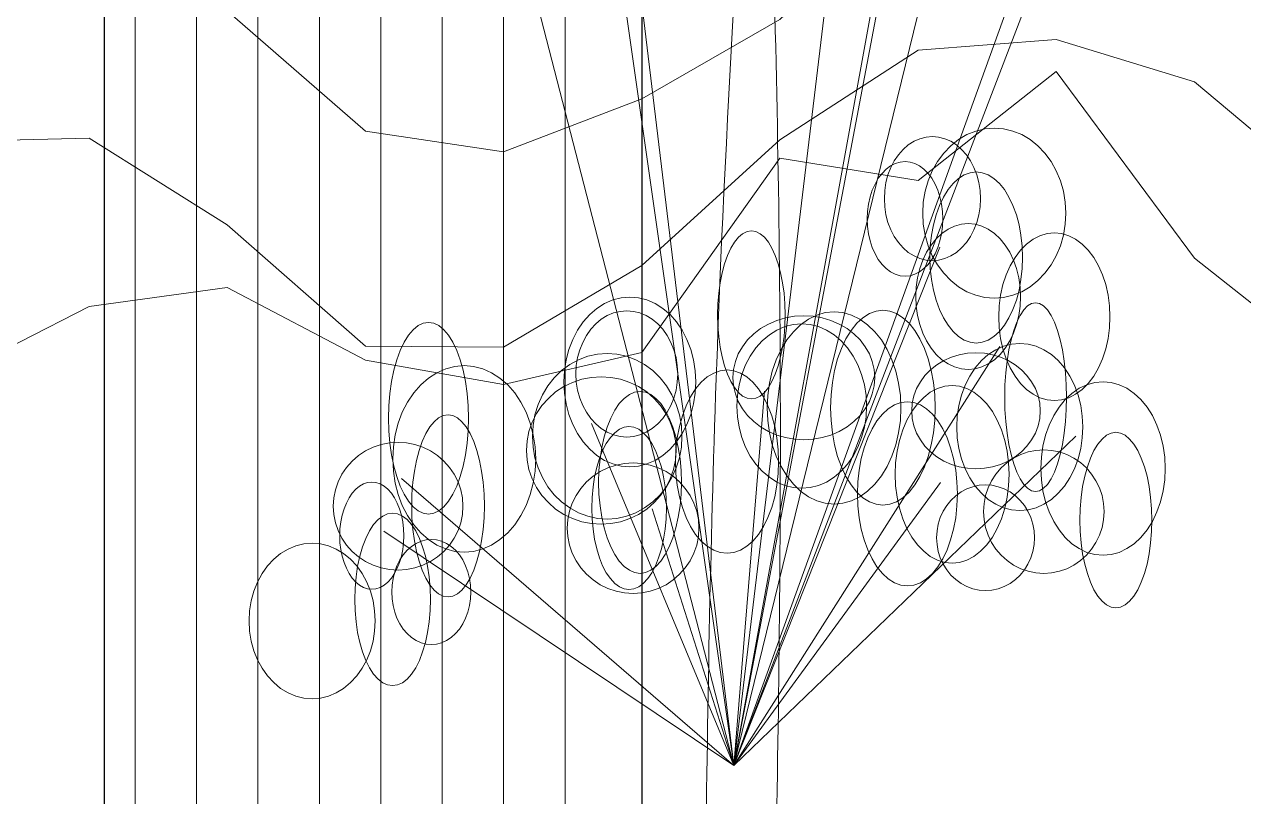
# Model space of a CAD drawing. Header units: millimetres. Extents: x -1800 to 33200, y -8500 to 38400.
# Drawn here: x 19527 to 21241, y 31557 to 32642 of the extents above; entities that cross this region are included whole.
import ezdxf

# ---------------------------------------------------------------- set-up
doc = ezdxf.new("R2010")
doc.units = ezdxf.units.MM
for name, color, linetype, lineweight in [('E-HATCH', 8, 'Continuous', 9), ('E-LANDSCAPE', 8, 'Continuous', 9), ('E-PLANT', 3, 'Continuous', 13), ('E-WALL', 7, 'Continuous', 25)]:
    doc.layers.add(name, color=color, linetype=linetype, lineweight=lineweight)

msp = doc.modelspace()

# ---------------------------------------------------------------- linework, layer by layer
at = {"layer": 'E-HATCH'}
for p, q in [((19682.6, 35341.1), (19682.6, 30670.2)), ((19768.9, 35341.1), (19768.9, 30670.2)), ((19855.2, 35341.1), (19855.2, 30670.2)), ((19941.6, 35341.1), (19941.6, 30670.2)), ((20027.9, 35341.1), (20027.9, 30670.2)), ((20114.2, 35341.1), (20114.2, 30670.2)), ((20200.5, 35341.1), (20200.5, 30670.2)), ((20286.9, 35341.1), (20286.9, 30670.2))]:
    msp.add_line(p, q, dxfattribs=at)
at = {"layer": 'E-LANDSCAPE'}
for points in [[(19423.6, 32737.4), (19617.8, 32673.6), (19812.1, 32661.1), (20006.3, 32492.1), (20200.5, 32462.8), (20394.8, 32537.5), (20589, 32648.8), (20783.2, 32831.1), (20977.5, 33024), (21171.7, 32765.7), (21366, 32533.5), (21560.2, 32474.9), (21754.4, 32360.9), (21948.7, 32522.7), (22142.9, 32463.2), (22337.1, 32441.1), (22531.4, 32505.7), (22725.6, 32139.3), (22919.8, 32153.7), (23114.1, 32097.6)], [(19423.6, 32477.6), (19617.8, 32482.4), (19812.1, 32360.3), (20006.3, 32189.8), (20200.5, 32188.4), (20394.8, 32303.4), (20589, 32479.9), (20783.2, 32606), (20977.5, 32621), (21171.7, 32561.5), (21366, 32398.7), (21560.2, 32239.1), (21754.4, 32209.3), (21948.7, 32100.6), (22142.9, 32366.8), (22337.1, 32223), (22531.4, 32086.4), (22725.6, 31959.8), (22919.8, 31892.3), (23114.1, 31752.3)], [(19423.6, 32146.2), (19617.8, 32245.9), (19812.1, 32272.3), (20006.3, 32170.4), (20200.5, 32136.2), (20394.8, 32181), (20589, 32454.1), (20783.2, 32422.7), (20977.5, 32576), (21171.7, 32313.5), (21366, 32160.3), (21560.2, 31982.4), (21754.4, 31860), (21948.7, 32027.9), (22142.9, 32102.4), (22337.1, 32209.3), (22531.4, 32021.8), (22725.6, 31786.5), (22919.8, 31631), (23114.1, 31748)]]:
    msp.add_lwpolyline(points, dxfattribs=at)
at = {"layer": 'E-PLANT'}
for q in [(20233.2, 33635.8), (20892.7, 33623), (20292.3, 33522.5), (20037.8, 33485.3), (20987.2, 33489), (20874, 33444.6), (20742.3, 33414), (21089.4, 33071.8), (21044.2, 33040.1), (20813.9, 32329.1), (20898.3, 32189.4), (20567.2, 32126.7), (20323.9, 32081.5), (21005.2, 32063.6), (20057.2, 32003.8), (20814.7, 31998.2), (20409.6, 31961.2), (20032.3, 31929.9)]:
    msp.add_line((20524.3, 31600.9), q, dxfattribs=at)
for points in [[(20870.9, 32397.2), (20870.3, 32385.8), (20868.6, 32374.7), (20865.7, 32363.9), (20861.8, 32353.6), (20856.9, 32344.2), (20851.1, 32335.6), (20844.4, 32328.1), (20837.1, 32321.7), (20829.2, 32316.7), (20820.8, 32313), (20812.1, 32310.8), (20803.3, 32310.1), (20794.5, 32310.8), (20785.8, 32313), (20777.5, 32316.7), (20769.5, 32321.7), (20762.2, 32328.1), (20755.5, 32335.6), (20749.7, 32344.2), (20744.8, 32353.6), (20740.9, 32363.9), (20738.1, 32374.7), (20736.3, 32385.8), (20735.8, 32397.2), (20736.3, 32408.6), (20738.1, 32419.8), (20740.9, 32430.6), (20744.8, 32440.8), (20749.7, 32450.3), (20755.5, 32458.9), (20762.2, 32466.4), (20769.5, 32472.7), (20777.5, 32477.8), (20785.8, 32481.4), (20794.5, 32483.7), (20803.3, 32484.4), (20812.1, 32483.7), (20820.8, 32481.4), (20829.2, 32477.8), (20837.1, 32472.7), (20844.4, 32466.4), (20851.1, 32458.9), (20856.9, 32450.3), (20861.8, 32440.8), (20865.7, 32430.6), (20868.6, 32419.8), (20870.3, 32408.6), (20870.9, 32397.2)], [(20991, 32376.8), (20990.1, 32361.3), (20987.6, 32345.9), (20983.3, 32331.1), (20977.5, 32317.1), (20970.2, 32304.1), (20961.5, 32292.4), (20951.6, 32282.1), (20940.7, 32273.4), (20928.9, 32266.5), (20916.4, 32261.5), (20903.5, 32258.4), (20890.4, 32257.4), (20877.2, 32258.4), (20864.3, 32261.5), (20851.9, 32266.5), (20840.1, 32273.4), (20829.1, 32282.1), (20819.2, 32292.4), (20810.6, 32304.1), (20803.2, 32317.1), (20797.4, 32331.1), (20793.2, 32345.9), (20790.6, 32361.3), (20789.8, 32376.8), (20790.6, 32392.4), (20793.2, 32407.7), (20797.4, 32422.5), (20803.2, 32436.5), (20810.6, 32449.5), (20819.2, 32461.3), (20829.1, 32471.6), (20840.1, 32480.3), (20851.9, 32487.2), (20864.3, 32492.2), (20877.2, 32495.2), (20890.4, 32496.3), (20903.5, 32495.2), (20916.4, 32492.2), (20928.9, 32487.2), (20940.7, 32480.3), (20951.6, 32471.6), (20961.5, 32461.3), (20970.2, 32449.5), (20977.5, 32436.5), (20983.3, 32422.5), (20987.6, 32407.7), (20990.1, 32392.4), (20991, 32376.8)], [(20818.1, 32368.8), (20817.6, 32358.2), (20816.3, 32347.9), (20814, 32337.9), (20811, 32328.5), (20807.1, 32319.7), (20802.5, 32311.8), (20797.3, 32304.8), (20791.5, 32299), (20785.3, 32294.3), (20778.7, 32290.9), (20771.9, 32288.9), (20764.9, 32288.2), (20758, 32288.9), (20751.2, 32290.9), (20744.6, 32294.3), (20738.3, 32299), (20732.6, 32304.8), (20727.3, 32311.8), (20722.7, 32319.7), (20718.9, 32328.5), (20715.8, 32337.9), (20713.6, 32347.9), (20712.2, 32358.2), (20711.8, 32368.8), (20712.2, 32379.3), (20713.6, 32389.6), (20715.8, 32399.6), (20718.9, 32409.1), (20722.7, 32417.8), (20727.3, 32425.8), (20732.6, 32432.7), (20738.3, 32438.6), (20744.6, 32443.2), (20751.2, 32446.6), (20758, 32448.7), (20764.9, 32449.4), (20771.9, 32448.7), (20778.7, 32446.6), (20785.3, 32443.2), (20791.5, 32438.6), (20797.3, 32432.7), (20802.5, 32425.8), (20807.1, 32417.8), (20811, 32409.1), (20814, 32399.6), (20816.3, 32389.6), (20817.6, 32379.3), (20818.1, 32368.8)], [(20930.1, 32314.6), (20929.5, 32298.9), (20927.9, 32283.5), (20925.1, 32268.6), (20921.4, 32254.5), (20916.6, 32241.4), (20911, 32229.6), (20904.6, 32219.3), (20897.5, 32210.5), (20889.9, 32203.6), (20881.8, 32198.5), (20873.5, 32195.5), (20865, 32194.4), (20856.5, 32195.5), (20848.1, 32198.5), (20840.1, 32203.6), (20832.4, 32210.5), (20825.3, 32219.3), (20818.9, 32229.6), (20813.3, 32241.4), (20808.6, 32254.5), (20804.8, 32268.6), (20802.1, 32283.5), (20800.4, 32298.9), (20799.9, 32314.6), (20800.4, 32330.3), (20802.1, 32345.7), (20804.8, 32360.5), (20808.6, 32374.6), (20813.3, 32387.7), (20818.9, 32399.5), (20825.3, 32409.9), (20832.4, 32418.6), (20840.1, 32425.6), (20848.1, 32430.6), (20856.5, 32433.7), (20865, 32434.7), (20873.5, 32433.7), (20881.8, 32430.6), (20889.9, 32425.6), (20897.5, 32418.6), (20904.6, 32409.9), (20911, 32399.5), (20916.6, 32387.7), (20921.4, 32374.6), (20925.1, 32360.5), (20927.9, 32345.7), (20929.5, 32330.3), (20930.1, 32314.6)], [(20927.4, 32259.7), (20926.8, 32246.3), (20924.9, 32233.1), (20921.8, 32220.5), (20917.6, 32208.4), (20912.2, 32197.3), (20905.8, 32187.2), (20898.6, 32178.4), (20890.6, 32170.9), (20881.9, 32165), (20872.8, 32160.7), (20863.3, 32158.1), (20853.7, 32157.2), (20844.1, 32158.1), (20834.6, 32160.7), (20825.5, 32165), (20816.8, 32170.9), (20808.8, 32178.4), (20801.6, 32187.2), (20795.2, 32197.3), (20789.9, 32208.4), (20785.6, 32220.5), (20782.5, 32233.1), (20780.6, 32246.3), (20780, 32259.7), (20780.6, 32273), (20782.5, 32286.2), (20785.6, 32298.9), (20789.9, 32310.9), (20795.2, 32322), (20801.6, 32332.1), (20808.8, 32340.9), (20816.8, 32348.4), (20825.5, 32354.3), (20834.6, 32358.6), (20844.1, 32361.2), (20853.7, 32362.1), (20863.3, 32361.2), (20872.8, 32358.6), (20881.9, 32354.3), (20890.6, 32348.4), (20898.6, 32340.9), (20905.8, 32332.1), (20912.2, 32322), (20917.6, 32310.9), (20921.8, 32298.9), (20924.9, 32286.2), (20926.8, 32273), (20927.4, 32259.7)], [(20596.4, 32233.9), (20596, 32218.5), (20594.8, 32203.4), (20592.8, 32188.7), (20590, 32174.9), (20586.6, 32162.1), (20582.5, 32150.5), (20577.8, 32140.3), (20572.7, 32131.7), (20567.1, 32124.9), (20561.2, 32119.9), (20555.1, 32116.9), (20548.9, 32115.9), (20542.7, 32116.9), (20536.6, 32119.9), (20530.7, 32124.9), (20525.2, 32131.7), (20520, 32140.3), (20515.3, 32150.5), (20511.2, 32162.1), (20507.8, 32174.9), (20505.1, 32188.7), (20503.1, 32203.4), (20501.8, 32218.5), (20501.4, 32233.9), (20501.8, 32249.3), (20503.1, 32264.4), (20505.1, 32279), (20507.8, 32292.9), (20511.2, 32305.7), (20515.3, 32317.3), (20520, 32327.5), (20525.2, 32336.1), (20530.7, 32342.9), (20536.6, 32347.8), (20542.7, 32350.9), (20548.9, 32351.9), (20555.1, 32350.9), (20561.2, 32347.8), (20567.1, 32342.9), (20572.7, 32336.1), (20577.8, 32327.5), (20582.5, 32317.3), (20586.6, 32305.7), (20590, 32292.9), (20592.8, 32279), (20594.8, 32264.4), (20596, 32249.3), (20596.4, 32233.9)], [(21053, 32231.2), (21052.3, 32215.9), (21050.3, 32200.7), (21047, 32186.1), (21042.5, 32172.3), (21036.8, 32159.5), (21030.1, 32147.9), (21022.4, 32137.7), (21013.9, 32129.2), (21004.7, 32122.3), (20995, 32117.4), (20985, 32114.4), (20974.8, 32113.4), (20964.6, 32114.4), (20954.5, 32117.4), (20944.9, 32122.3), (20935.7, 32129.2), (20927.2, 32137.7), (20919.5, 32147.9), (20912.7, 32159.5), (20907.1, 32172.3), (20902.5, 32186.1), (20899.3, 32200.7), (20897.3, 32215.9), (20896.6, 32231.2), (20897.3, 32246.6), (20899.3, 32261.8), (20902.5, 32276.4), (20907.1, 32290.2), (20912.7, 32303), (20919.5, 32314.6), (20927.2, 32324.8), (20935.7, 32333.3), (20944.9, 32340.1), (20954.5, 32345.1), (20964.6, 32348.1), (20974.8, 32349.1), (20985, 32348.1), (20995, 32345.1), (21004.7, 32340.1), (21013.9, 32333.3), (21022.4, 32324.8), (21030.1, 32314.6), (21036.8, 32303), (21042.5, 32290.2), (21047, 32276.4), (21050.3, 32261.8), (21052.3, 32246.6), (21053, 32231.2)], [(20470.7, 32139.7), (20469.9, 32124.1), (20467.6, 32108.8), (20463.7, 32094), (20458.3, 32080), (20451.6, 32067), (20443.6, 32055.3), (20434.5, 32045), (20424.4, 32036.3), (20413.5, 32029.4), (20402, 32024.4), (20390.1, 32021.4), (20378, 32020.3), (20365.9, 32021.4), (20354, 32024.4), (20342.5, 32029.4), (20331.7, 32036.3), (20321.6, 32045), (20312.5, 32055.3), (20304.5, 32067), (20297.7, 32080), (20292.4, 32094), (20288.5, 32108.8), (20286.1, 32124.1), (20285.3, 32139.7), (20286.1, 32155.2), (20288.5, 32170.6), (20292.4, 32185.3), (20297.7, 32199.3), (20304.5, 32212.3), (20312.5, 32224), (20321.6, 32234.3), (20331.7, 32243), (20342.5, 32249.9), (20354, 32254.9), (20365.9, 32258), (20378, 32259), (20390.1, 32258), (20402, 32254.9), (20413.5, 32249.9), (20424.4, 32243), (20434.5, 32234.3), (20443.6, 32224), (20451.6, 32212.3), (20458.3, 32199.3), (20463.7, 32185.3), (20467.6, 32170.6), (20469.9, 32155.2), (20470.7, 32139.7)], [(20991.9, 32118.3), (20991.5, 32101), (20990.4, 32084), (20988.6, 32067.5), (20986.1, 32052), (20982.9, 32037.5), (20979.2, 32024.5), (20974.9, 32013.1), (20970.2, 32003.4), (20965.1, 31995.7), (20959.7, 31990.2), (20954.1, 31986.8), (20948.5, 31985.6), (20942.8, 31986.8), (20937.2, 31990.2), (20931.9, 31995.7), (20926.8, 32003.4), (20922.1, 32013.1), (20917.8, 32024.5), (20914, 32037.5), (20910.9, 32052), (20908.4, 32067.5), (20906.5, 32084), (20905.4, 32101), (20905.1, 32118.3), (20905.4, 32135.6), (20906.5, 32152.6), (20908.4, 32169), (20910.9, 32184.6), (20914, 32199), (20917.8, 32212.1), (20922.1, 32223.5), (20926.8, 32233.2), (20931.9, 32240.8), (20937.2, 32246.4), (20942.8, 32249.8), (20948.5, 32250.9), (20954.1, 32249.8), (20959.7, 32246.4), (20965.1, 32240.8), (20970.2, 32233.2), (20974.9, 32223.5), (20979.2, 32212.1), (20982.9, 32199), (20986.1, 32184.6), (20988.6, 32169), (20990.4, 32152.6), (20991.5, 32135.6), (20991.9, 32118.3)], [(20445.3, 32151), (20444.7, 32139.4), (20442.9, 32128), (20439.8, 32117), (20435.7, 32106.6), (20430.5, 32097), (20424.3, 32088.2), (20417.3, 32080.6), (20409.5, 32074.1), (20401.1, 32069), (20392.2, 32065.3), (20383, 32063), (20373.7, 32062.3), (20364.3, 32063), (20355.2, 32065.3), (20346.3, 32069), (20337.9, 32074.1), (20330.1, 32080.6), (20323, 32088.2), (20316.9, 32097), (20311.7, 32106.6), (20307.5, 32117), (20304.5, 32128), (20302.7, 32139.4), (20302.1, 32151), (20302.7, 32162.6), (20304.5, 32173.9), (20307.5, 32184.9), (20311.7, 32195.3), (20316.9, 32205), (20323, 32213.7), (20330.1, 32221.4), (20337.9, 32227.8), (20346.3, 32233), (20355.2, 32236.7), (20364.3, 32238.9), (20373.7, 32239.7), (20383, 32238.9), (20392.2, 32236.7), (20401.1, 32233), (20409.5, 32227.8), (20417.3, 32221.4), (20424.3, 32213.7), (20430.5, 32205), (20435.7, 32195.3), (20439.8, 32184.9), (20442.9, 32173.9), (20444.7, 32162.6), (20445.3, 32151)], [(20722.3, 32145.7), (20721.4, 32134.3), (20718.9, 32123.1), (20714.7, 32112.3), (20708.9, 32102.1), (20701.7, 32092.6), (20693.1, 32084), (20683.3, 32076.5), (20672.4, 32070.2), (20660.7, 32065.1), (20648.4, 32061.5), (20635.6, 32059.2), (20622.6, 32058.5), (20609.6, 32059.2), (20596.8, 32061.5), (20584.5, 32065.1), (20572.8, 32070.2), (20561.9, 32076.5), (20552.1, 32084), (20543.5, 32092.6), (20536.3, 32102.1), (20530.5, 32112.3), (20526.3, 32123.1), (20523.8, 32134.3), (20522.9, 32145.7), (20523.8, 32157), (20526.3, 32168.2), (20530.5, 32179), (20536.3, 32189.2), (20543.5, 32198.7), (20552.1, 32207.3), (20561.9, 32214.8), (20572.8, 32221.1), (20584.5, 32226.2), (20596.8, 32229.8), (20609.6, 32232.1), (20622.6, 32232.8), (20635.6, 32232.1), (20648.4, 32229.8), (20660.7, 32226.2), (20672.4, 32221.1), (20683.3, 32214.8), (20693.1, 32207.3), (20701.7, 32198.7), (20708.9, 32189.2), (20714.7, 32179), (20718.9, 32168.2), (20721.4, 32157), (20722.3, 32145.7)], [(20759.1, 32103.2), (20758.3, 32085.5), (20755.9, 32068.2), (20752, 32051.5), (20746.5, 32035.6), (20739.7, 32020.9), (20731.6, 32007.7), (20722.3, 31996), (20712.1, 31986.2), (20701.1, 31978.4), (20689.4, 31972.7), (20677.4, 31969.3), (20665.1, 31968.1), (20652.8, 31969.3), (20640.8, 31972.7), (20629.1, 31978.4), (20618.1, 31986.2), (20607.9, 31996), (20598.6, 32007.7), (20590.5, 32020.9), (20583.7, 32035.6), (20578.3, 32051.5), (20574.3, 32068.2), (20571.9, 32085.5), (20571.1, 32103.2), (20571.9, 32120.8), (20574.3, 32138.1), (20578.3, 32154.9), (20583.7, 32170.7), (20590.5, 32185.4), (20598.6, 32198.7), (20607.9, 32210.3), (20618.1, 32220.1), (20629.1, 32227.9), (20640.8, 32233.6), (20652.8, 32237.1), (20665.1, 32238.2), (20677.4, 32237.1), (20689.4, 32233.6), (20701.1, 32227.9), (20712.1, 32220.1), (20722.3, 32210.3), (20731.6, 32198.7), (20739.7, 32185.4), (20746.5, 32170.7), (20752, 32154.9), (20755.9, 32138.1), (20758.3, 32120.8), (20759.1, 32103.2)], [(20807.4, 32103.5), (20806.8, 32085.7), (20804.9, 32068.1), (20801.8, 32051.1), (20797.6, 32035.1), (20792.2, 32020.2), (20785.9, 32006.7), (20778.6, 31994.9), (20770.6, 31984.9), (20762, 31977), (20752.9, 31971.3), (20743.4, 31967.8), (20733.8, 31966.6), (20724.2, 31967.8), (20714.7, 31971.3), (20705.6, 31977), (20697, 31984.9), (20689, 31994.9), (20681.7, 32006.7), (20675.4, 32020.2), (20670, 32035.1), (20665.8, 32051.1), (20662.7, 32068.1), (20660.8, 32085.7), (20660.1, 32103.5), (20660.8, 32121.4), (20662.7, 32139), (20665.8, 32155.9), (20670, 32172), (20675.4, 32186.9), (20681.7, 32200.4), (20689, 32212.2), (20697, 32222.1), (20705.6, 32230), (20714.7, 32235.8), (20724.2, 32239.3), (20733.8, 32240.5), (20743.4, 32239.3), (20752.9, 32235.8), (20762, 32230), (20770.6, 32222.1), (20778.6, 32212.2), (20785.9, 32200.4), (20792.2, 32186.9), (20797.6, 32172), (20801.8, 32155.9), (20804.9, 32139), (20806.8, 32121.4), (20807.4, 32103.5)], [(20151.2, 32088.6), (20150.7, 32071.1), (20149.3, 32053.8), (20146.9, 32037.1), (20143.7, 32021.3), (20139.6, 32006.6), (20134.7, 31993.4), (20129.2, 31981.8), (20123.1, 31972), (20116.5, 31964.2), (20109.5, 31958.5), (20102.3, 31955.1), (20094.9, 31953.9), (20087.6, 31955.1), (20080.3, 31958.5), (20073.4, 31964.2), (20066.8, 31972), (20060.6, 31981.8), (20055.1, 31993.4), (20050.2, 32006.6), (20046.1, 32021.3), (20042.9, 32037.1), (20040.5, 32053.8), (20039.1, 32071.1), (20038.6, 32088.6), (20039.1, 32106.2), (20040.5, 32123.5), (20042.9, 32140.2), (20046.1, 32156), (20050.2, 32170.7), (20055.1, 32183.9), (20060.6, 32195.5), (20066.8, 32205.3), (20073.4, 32213.1), (20080.3, 32218.8), (20087.6, 32222.2), (20094.9, 32223.4), (20102.3, 32222.2), (20109.5, 32218.8), (20116.5, 32213.1), (20123.1, 32205.3), (20129.2, 32195.5), (20134.7, 32183.9), (20139.6, 32170.7), (20143.7, 32156), (20146.9, 32140.2), (20149.3, 32123.5), (20150.7, 32106.2), (20151.2, 32088.6)], [(20710.8, 32105.8), (20710.1, 32090.7), (20707.7, 32075.9), (20703.9, 32061.5), (20698.6, 32048), (20692, 32035.4), (20684.1, 32024.1), (20675.2, 32014.1), (20665.3, 32005.7), (20654.6, 31999), (20643.3, 31994.2), (20631.6, 31991.2), (20619.7, 31990.2), (20607.8, 31991.2), (20596.1, 31994.2), (20584.8, 31999), (20574.1, 32005.7), (20564.2, 32014.1), (20555.2, 32024.1), (20547.3, 32035.4), (20540.7, 32048), (20535.4, 32061.5), (20531.6, 32075.9), (20529.3, 32090.7), (20528.5, 32105.8), (20529.3, 32120.8), (20531.6, 32135.7), (20535.4, 32150), (20540.7, 32163.5), (20547.3, 32176.1), (20555.2, 32187.5), (20564.2, 32197.4), (20574.1, 32205.8), (20584.8, 32212.5), (20596.1, 32217.4), (20607.8, 32220.3), (20619.7, 32221.3), (20631.6, 32220.3), (20643.3, 32217.4), (20654.6, 32212.5), (20665.3, 32205.8), (20675.2, 32197.4), (20684.1, 32187.5), (20692, 32176.1), (20698.6, 32163.5), (20703.9, 32150), (20707.7, 32135.7), (20710.1, 32120.8), (20710.8, 32105.8)], [(21014.9, 32076.4), (21014.1, 32061), (21011.9, 32046), (21008.2, 32031.4), (21003, 32017.6), (20996.6, 32004.9), (20988.9, 31993.3), (20980.2, 31983.2), (20970.6, 31974.6), (20960.2, 31967.8), (20949.2, 31962.9), (20937.8, 31959.9), (20926.2, 31958.9), (20914.7, 31959.9), (20903.3, 31962.9), (20892.3, 31967.8), (20881.9, 31974.6), (20872.3, 31983.2), (20863.5, 31993.3), (20855.9, 32004.9), (20849.4, 32017.6), (20844.3, 32031.4), (20840.6, 32046), (20838.3, 32061), (20837.6, 32076.4), (20838.3, 32091.7), (20840.6, 32106.8), (20844.3, 32121.3), (20849.4, 32135.1), (20855.9, 32147.9), (20863.5, 32159.5), (20872.3, 32169.6), (20881.9, 32178.1), (20892.3, 32184.9), (20903.3, 32189.9), (20914.7, 32192.9), (20926.2, 32193.9), (20937.8, 32192.9), (20949.2, 32189.9), (20960.2, 32184.9), (20970.6, 32178.1), (20980.2, 32169.6), (20988.9, 32159.5), (20996.6, 32147.9), (21003, 32135.1), (21008.2, 32121.3), (21011.9, 32106.8), (21014.1, 32091.7), (21014.9, 32076.4)], [(20451.3, 32063.4), (20450.4, 32048.2), (20447.7, 32033.2), (20443.3, 32018.8), (20437.2, 32005.2), (20429.6, 31992.5), (20420.5, 31981.1), (20410.2, 31971.1), (20398.7, 31962.6), (20386.4, 31955.9), (20373.4, 31951), (20359.9, 31948), (20346.1, 31947), (20332.4, 31948), (20318.9, 31951), (20305.9, 31955.9), (20293.6, 31962.6), (20282.1, 31971.1), (20271.8, 31981.1), (20262.7, 31992.5), (20255.1, 32005.2), (20249, 32018.8), (20244.6, 32033.2), (20241.9, 32048.2), (20241, 32063.4), (20241.9, 32078.5), (20244.6, 32093.5), (20249, 32107.9), (20255.1, 32121.5), (20262.7, 32134.2), (20271.8, 32145.6), (20282.1, 32155.7), (20293.6, 32164.1), (20305.9, 32170.8), (20318.9, 32175.7), (20332.4, 32178.7), (20346.1, 32179.7), (20359.9, 32178.7), (20373.4, 32175.7), (20386.4, 32170.8), (20398.7, 32164.1), (20410.2, 32155.7), (20420.5, 32145.6), (20429.6, 32134.2), (20437.2, 32121.5), (20443.3, 32107.9), (20447.7, 32093.5), (20450.4, 32078.5), (20451.3, 32063.4)], [(20955, 32099.1), (20954.2, 32088.5), (20951.9, 32078), (20948.1, 32067.9), (20942.9, 32058.3), (20936.3, 32049.5), (20928.5, 32041.5), (20919.7, 32034.4), (20909.8, 32028.5), (20899.2, 32023.8), (20888, 32020.3), (20876.4, 32018.3), (20864.6, 32017.6), (20852.8, 32018.3), (20841.2, 32020.3), (20830.1, 32023.8), (20819.5, 32028.5), (20809.6, 32034.4), (20800.7, 32041.5), (20792.9, 32049.5), (20786.4, 32058.3), (20781.1, 32067.9), (20777.3, 32078), (20775, 32088.5), (20774.3, 32099.1), (20775, 32109.8), (20777.3, 32120.3), (20781.1, 32130.4), (20786.4, 32139.9), (20792.9, 32148.8), (20800.7, 32156.8), (20809.6, 32163.9), (20819.5, 32169.8), (20830.1, 32174.5), (20841.2, 32177.9), (20852.8, 32180), (20864.6, 32180.7), (20876.4, 32180), (20888, 32177.9), (20899.2, 32174.5), (20909.8, 32169.8), (20919.7, 32163.9), (20928.5, 32156.8), (20936.3, 32148.8), (20942.9, 32139.9), (20948.1, 32130.4), (20951.9, 32120.3), (20954.2, 32109.8), (20955, 32099.1)], [(20245.7, 32031.6), (20244.8, 32014.4), (20242.2, 31997.6), (20238, 31981.4), (20232.2, 31966), (20224.9, 31951.8), (20216.2, 31938.9), (20206.3, 31927.6), (20195.4, 31918.1), (20183.6, 31910.5), (20171.2, 31905), (20158.3, 31901.6), (20145.2, 31900.5), (20132.1, 31901.6), (20119.2, 31905), (20106.7, 31910.5), (20094.9, 31918.1), (20084, 31927.6), (20074.1, 31938.9), (20065.4, 31951.8), (20058.1, 31966), (20052.3, 31981.4), (20048.1, 31997.6), (20045.5, 32014.4), (20044.7, 32031.6), (20045.5, 32048.7), (20048.1, 32065.5), (20052.3, 32081.7), (20058.1, 32097.1), (20065.4, 32111.3), (20074.1, 32124.2), (20084, 32135.5), (20094.9, 32145), (20106.7, 32152.6), (20119.2, 32158.1), (20132.1, 32161.5), (20145.2, 32162.6), (20158.3, 32161.5), (20171.2, 32158.1), (20183.6, 32152.6), (20195.4, 32145), (20206.3, 32135.5), (20216.2, 32124.2), (20224.9, 32111.3), (20232.2, 32097.1), (20238, 32081.7), (20242.2, 32065.5), (20244.8, 32048.7), (20245.7, 32031.6)], [(20587.2, 32027.7), (20586.6, 32010.9), (20584.8, 31994.4), (20581.7, 31978.4), (20577.5, 31963.3), (20572.2, 31949.3), (20566, 31936.6), (20558.8, 31925.5), (20550.9, 31916.1), (20542.4, 31908.7), (20533.4, 31903.3), (20524.1, 31900), (20514.6, 31898.9), (20505.2, 31900), (20495.9, 31903.3), (20486.9, 31908.7), (20478.3, 31916.1), (20470.4, 31925.5), (20463.3, 31936.6), (20457, 31949.3), (20451.8, 31963.3), (20447.6, 31978.4), (20444.5, 31994.4), (20442.7, 32010.9), (20442, 32027.7), (20442.7, 32044.5), (20444.5, 32061.1), (20447.6, 32077), (20451.8, 32092.2), (20457, 32106.2), (20463.3, 32118.9), (20470.4, 32130), (20478.3, 32139.3), (20486.9, 32146.8), (20495.9, 32152.2), (20505.2, 32155.5), (20514.6, 32156.6), (20524.1, 32155.5), (20533.4, 32152.2), (20542.4, 32146.8), (20550.9, 32139.3), (20558.8, 32130), (20566, 32118.9), (20572.2, 32106.2), (20577.5, 32092.2), (20581.7, 32077), (20584.8, 32061.1), (20586.6, 32044.5), (20587.2, 32027.7)], [(20442.9, 32043.3), (20442, 32029.8), (20439.3, 32016.5), (20434.9, 32003.7), (20428.8, 31991.5), (20421.1, 31980.2), (20412.1, 31970.1), (20401.7, 31961.1), (20390.3, 31953.6), (20378, 31947.6), (20364.9, 31943.2), (20351.4, 31940.6), (20337.7, 31939.7), (20324, 31940.6), (20310.5, 31943.2), (20297.5, 31947.6), (20285.1, 31953.6), (20273.7, 31961.1), (20263.4, 31970.1), (20254.3, 31980.2), (20246.7, 31991.5), (20240.6, 32003.7), (20236.2, 32016.5), (20233.5, 32029.8), (20232.6, 32043.3), (20233.5, 32056.9), (20236.2, 32070.2), (20240.6, 32083), (20246.7, 32095.2), (20254.3, 32106.5), (20263.4, 32116.6), (20273.7, 32125.6), (20285.1, 32133.1), (20297.5, 32139.1), (20310.5, 32143.5), (20324, 32146.1), (20337.7, 32147), (20351.4, 32146.1), (20364.9, 32143.5), (20378, 32139.1), (20390.3, 32133.1), (20401.7, 32125.6), (20412.1, 32116.6), (20421.1, 32106.5), (20428.8, 32095.2), (20434.9, 32083), (20439.3, 32070.2), (20442, 32056.9), (20442.9, 32043.3)], [(21130.7, 32018), (21129.9, 32002.1), (21127.7, 31986.5), (21124, 31971.4), (21119, 31957), (21112.6, 31943.8), (21105.1, 31931.8), (21096.5, 31921.3), (21087, 31912.4), (21076.7, 31905.4), (21065.9, 31900.2), (21054.6, 31897.1), (21043.2, 31896.1), (21031.8, 31897.1), (21020.6, 31900.2), (21009.8, 31905.4), (20999.5, 31912.4), (20990, 31921.3), (20981.4, 31931.8), (20973.9, 31943.8), (20967.5, 31957), (20962.4, 31971.4), (20958.8, 31986.5), (20956.5, 32002.1), (20955.8, 32018), (20956.5, 32033.9), (20958.8, 32049.6), (20962.4, 32064.7), (20967.5, 32079), (20973.9, 32092.3), (20981.4, 32104.3), (20990, 32114.8), (20999.5, 32123.6), (21009.8, 32130.7), (21020.6, 32135.8), (21031.8, 32138.9), (21043.2, 32140), (21054.6, 32138.9), (21065.9, 32135.8), (21076.7, 32130.7), (21087, 32123.6), (21096.5, 32114.8), (21105.1, 32104.3), (21112.6, 32092.3), (21119, 32079), (21124, 32064.7), (21127.7, 32049.6), (21129.9, 32033.9), (21130.7, 32018)], [(20450.5, 31998.5), (20450, 31981.8), (20448.6, 31965.4), (20446.1, 31949.6), (20442.7, 31934.6), (20438.5, 31920.7), (20433.5, 31908.1), (20427.8, 31897.1), (20421.4, 31887.8), (20414.6, 31880.4), (20407.4, 31875), (20399.9, 31871.8), (20392.3, 31870.7), (20384.7, 31871.8), (20377.3, 31875), (20370.1, 31880.4), (20363.2, 31887.8), (20356.9, 31897.1), (20351.2, 31908.1), (20346.2, 31920.7), (20341.9, 31934.6), (20338.6, 31949.6), (20336.1, 31965.4), (20334.6, 31981.8), (20334.1, 31998.5), (20334.6, 32015.2), (20336.1, 32031.6), (20338.6, 32047.4), (20341.9, 32062.4), (20346.2, 32076.3), (20351.2, 32088.9), (20356.9, 32099.9), (20363.2, 32109.2), (20370.1, 32116.6), (20377.3, 32122), (20384.7, 32125.2), (20392.3, 32126.3), (20399.9, 32125.2), (20407.4, 32122), (20414.6, 32116.6), (20421.4, 32109.2), (20427.8, 32099.9), (20433.5, 32088.9), (20438.5, 32076.3), (20442.7, 32062.4), (20446.1, 32047.4), (20448.6, 32031.6), (20450, 32015.2), (20450.5, 31998.5)], [(20911.2, 32009.9), (20910.5, 31993.6), (20908.5, 31977.6), (20905.1, 31962.1), (20900.5, 31947.5), (20894.6, 31933.9), (20887.7, 31921.6), (20879.9, 31910.9), (20871.1, 31901.8), (20861.7, 31894.6), (20851.8, 31889.3), (20841.6, 31886.1), (20831.1, 31885.1), (20820.6, 31886.1), (20810.4, 31889.3), (20800.4, 31894.6), (20791.1, 31901.8), (20782.3, 31910.9), (20774.5, 31921.6), (20767.6, 31933.9), (20761.7, 31947.5), (20757.1, 31962.1), (20753.7, 31977.6), (20751.7, 31993.6), (20751, 32009.9), (20751.7, 32026.1), (20753.7, 32042.2), (20757.1, 32057.6), (20761.7, 32072.3), (20767.6, 32085.8), (20774.5, 32098.1), (20782.3, 32108.9), (20791.1, 32117.9), (20800.4, 32125.1), (20810.4, 32130.4), (20820.6, 32133.6), (20831.1, 32134.6), (20841.6, 32133.6), (20851.8, 32130.4), (20861.7, 32125.1), (20871.1, 32117.9), (20879.9, 32108.9), (20887.7, 32098.1), (20894.6, 32085.8), (20900.5, 32072.3), (20905.1, 32057.6), (20908.5, 32042.2), (20910.5, 32026.1), (20911.2, 32009.9)], [(20838.5, 31982.4), (20837.9, 31965.5), (20836.1, 31948.9), (20833.1, 31932.9), (20829, 31917.7), (20823.9, 31903.7), (20817.9, 31890.9), (20811, 31879.8), (20803.3, 31870.4), (20795.1, 31862.9), (20786.4, 31857.5), (20777.4, 31854.2), (20768.2, 31853.1), (20759, 31854.2), (20750, 31857.5), (20741.3, 31862.9), (20733.1, 31870.4), (20725.4, 31879.8), (20718.5, 31890.9), (20712.4, 31903.7), (20707.3, 31917.7), (20703.3, 31932.9), (20700.3, 31948.9), (20698.5, 31965.5), (20697.9, 31982.4), (20698.5, 31999.3), (20700.3, 32015.9), (20703.3, 32031.9), (20707.3, 32047.1), (20712.4, 32061.1), (20718.5, 32073.9), (20725.4, 32085), (20733.1, 32094.4), (20741.3, 32101.9), (20750, 32107.3), (20759, 32110.6), (20768.2, 32111.8), (20777.4, 32110.6), (20786.4, 32107.3), (20795.1, 32101.9), (20803.3, 32094.4), (20811, 32085), (20817.9, 32073.9), (20823.9, 32061.1), (20829, 32047.1), (20833.1, 32031.9), (20836.1, 32015.9), (20837.9, 31999.3), (20838.5, 31982.4)], [(20173.5, 31965.5), (20173, 31948.8), (20171.7, 31932.4), (20169.6, 31916.5), (20166.6, 31901.5), (20162.9, 31887.6), (20158.5, 31875), (20153.5, 31864), (20147.9, 31854.7), (20141.9, 31847.2), (20135.6, 31841.9), (20129, 31838.6), (20122.4, 31837.5), (20115.7, 31838.6), (20109.1, 31841.9), (20102.8, 31847.2), (20096.8, 31854.7), (20091.3, 31864), (20086.2, 31875), (20081.8, 31887.6), (20078.1, 31901.5), (20075.2, 31916.5), (20073, 31932.4), (20071.7, 31948.8), (20071.3, 31965.5), (20071.7, 31982.2), (20073, 31998.7), (20075.2, 32014.5), (20078.1, 32029.5), (20081.8, 32043.5), (20086.2, 32056.1), (20091.3, 32067.1), (20096.8, 32076.4), (20102.8, 32083.8), (20109.1, 32089.2), (20115.7, 32092.5), (20122.4, 32093.6), (20129, 32092.5), (20135.6, 32089.2), (20141.9, 32083.8), (20147.9, 32076.4), (20153.5, 32067.1), (20158.5, 32056.1), (20162.9, 32043.5), (20166.6, 32029.5), (20169.6, 32014.5), (20171.7, 31998.7), (20173, 31982.2), (20173.5, 31965.5)], [(20429.3, 31962.5), (20428.9, 31947.5), (20427.5, 31932.8), (20425.3, 31918.6), (20422.3, 31905.2), (20418.5, 31892.7), (20414, 31881.5), (20408.8, 31871.6), (20403.1, 31863.3), (20396.9, 31856.6), (20390.4, 31851.8), (20383.7, 31848.9), (20376.8, 31847.9), (20370, 31848.9), (20363.3, 31851.8), (20356.8, 31856.6), (20350.6, 31863.3), (20344.9, 31871.6), (20339.7, 31881.5), (20335.2, 31892.7), (20331.4, 31905.2), (20328.4, 31918.6), (20326.2, 31932.8), (20324.8, 31947.5), (20324.4, 31962.5), (20324.8, 31977.4), (20326.2, 31992.1), (20328.4, 32006.3), (20331.4, 32019.8), (20335.2, 32032.2), (20339.7, 32043.5), (20344.9, 32053.4), (20350.6, 32061.7), (20356.8, 32068.3), (20363.3, 32073.1), (20370, 32076.1), (20376.8, 32077), (20383.7, 32076.1), (20390.4, 32073.1), (20396.9, 32068.3), (20403.1, 32061.7), (20408.8, 32053.4), (20414, 32043.5), (20418.5, 32032.2), (20422.3, 32019.8), (20425.3, 32006.3), (20427.5, 31992.1), (20428.9, 31977.4), (20429.3, 31962.5)], [(20143.4, 31965), (20142.6, 31953.3), (20140.3, 31941.8), (20136.4, 31930.7), (20131.1, 31920.1), (20124.5, 31910.4), (20116.6, 31901.5), (20107.7, 31893.8), (20097.7, 31887.3), (20087, 31882.1), (20075.7, 31878.3), (20064, 31876), (20052.1, 31875.3), (20040.2, 31876), (20028.5, 31878.3), (20017.2, 31882.1), (20006.5, 31887.3), (19996.6, 31893.8), (19987.6, 31901.5), (19979.7, 31910.4), (19973.1, 31920.1), (19967.8, 31930.7), (19964, 31941.8), (19961.7, 31953.3), (19960.9, 31965), (19961.7, 31976.7), (19964, 31988.2), (19967.8, 31999.3), (19973.1, 32009.9), (19979.7, 32019.6), (19987.6, 32028.4), (19996.6, 32036.2), (20006.5, 32042.7), (20017.2, 32047.9), (20028.5, 32051.7), (20040.2, 32054), (20052.1, 32054.7), (20064, 32054), (20075.7, 32051.7), (20087, 32047.9), (20097.7, 32042.7), (20107.7, 32036.2), (20116.6, 32028.4), (20124.5, 32019.6), (20131.1, 32009.9), (20136.4, 31999.3), (20140.3, 31988.2), (20142.6, 31976.7), (20143.4, 31965)], [(21111.9, 31945.5), (21111.4, 31929.4), (21110.1, 31913.5), (21108, 31898.3), (21105.1, 31883.8), (21101.4, 31870.4), (21097, 31858.2), (21092.1, 31847.6), (21086.6, 31838.6), (21080.6, 31831.5), (21074.4, 31826.3), (21067.9, 31823.1), (21061.3, 31822.1), (21054.7, 31823.1), (21048.2, 31826.3), (21042, 31831.5), (21036, 31838.6), (21030.5, 31847.6), (21025.6, 31858.2), (21021.2, 31870.4), (21017.5, 31883.8), (21014.6, 31898.3), (21012.5, 31913.5), (21011.2, 31929.4), (21010.7, 31945.5), (21011.2, 31961.6), (21012.5, 31977.4), (21014.6, 31992.7), (21017.5, 32007.2), (21021.2, 32020.6), (21025.6, 32032.7), (21030.5, 32043.4), (21036, 32052.3), (21042, 32059.5), (21048.2, 32064.7), (21054.7, 32067.8), (21061.3, 32068.9), (21067.9, 32067.8), (21074.4, 32064.7), (21080.6, 32059.5), (21086.6, 32052.3), (21092.1, 32043.4), (21097, 32032.7), (21101.4, 32020.6), (21105.1, 32007.2), (21108, 31992.7), (21110.1, 31977.4), (21111.4, 31961.6), (21111.9, 31945.5)], [(21044.7, 31957.4), (21044, 31946.1), (21041.8, 31935), (21038.3, 31924.2), (21033.3, 31914), (21027.2, 31904.6), (21019.9, 31896.1), (21011.5, 31888.6), (21002.3, 31882.3), (20992.4, 31877.2), (20981.9, 31873.6), (20971, 31871.4), (20959.9, 31870.6), (20948.8, 31871.4), (20938, 31873.6), (20927.5, 31877.2), (20917.5, 31882.3), (20908.3, 31888.6), (20900, 31896.1), (20892.6, 31904.6), (20886.5, 31914), (20881.6, 31924.2), (20878, 31935), (20875.9, 31946.1), (20875.1, 31957.4), (20875.9, 31968.8), (20878, 31979.9), (20881.6, 31990.7), (20886.5, 32000.8), (20892.6, 32010.3), (20900, 32018.8), (20908.3, 32026.3), (20917.5, 32032.6), (20927.5, 32037.6), (20938, 32041.3), (20948.8, 32043.5), (20959.9, 32044.2), (20971, 32043.5), (20981.9, 32041.3), (20992.4, 32037.6), (21002.3, 32032.6), (21011.5, 32026.3), (21019.9, 32018.8), (21027.2, 32010.3), (21033.3, 32000.8), (21038.3, 31990.7), (21041.8, 31979.9), (21044, 31968.8), (21044.7, 31957.4)], [(20475.1, 31934.3), (20474.3, 31922.3), (20472, 31910.5), (20468.1, 31899.2), (20462.7, 31888.4), (20456, 31878.4), (20448, 31869.4), (20438.9, 31861.5), (20428.9, 31854.8), (20418, 31849.5), (20406.6, 31845.6), (20394.7, 31843.3), (20382.6, 31842.5), (20370.5, 31843.3), (20358.7, 31845.6), (20347.2, 31849.5), (20336.4, 31854.8), (20326.3, 31861.5), (20317.2, 31869.4), (20309.2, 31878.4), (20302.5, 31888.4), (20297.1, 31899.2), (20293.2, 31910.5), (20290.9, 31922.3), (20290.1, 31934.3), (20290.9, 31946.3), (20293.2, 31958), (20297.1, 31969.4), (20302.5, 31980.2), (20309.2, 31990.1), (20317.2, 31999.2), (20326.3, 32007.1), (20336.4, 32013.8), (20347.2, 32019.1), (20358.7, 32022.9), (20370.5, 32025.3), (20382.6, 32026), (20394.7, 32025.3), (20406.6, 32022.9), (20418, 32019.1), (20428.9, 32013.8), (20438.9, 32007.1), (20448, 31999.2), (20456, 31990.1), (20462.7, 31980.2), (20468.1, 31969.4), (20472, 31958), (20474.3, 31946.3), (20475.1, 31934.3)], [(20060.3, 31923.6), (20059.9, 31913.8), (20058.8, 31904.2), (20056.9, 31894.8), (20054.3, 31886), (20051, 31877.8), (20047.1, 31870.4), (20042.7, 31864), (20037.8, 31858.5), (20032.5, 31854.1), (20026.9, 31851), (20021.1, 31849.1), (20015.2, 31848.4), (20009.3, 31849.1), (20003.6, 31851), (19998, 31854.1), (19992.7, 31858.5), (19987.8, 31864), (19983.3, 31870.4), (19979.5, 31877.8), (19976.2, 31886), (19973.6, 31894.8), (19971.7, 31904.2), (19970.5, 31913.8), (19970.1, 31923.6), (19970.5, 31933.4), (19971.7, 31943.1), (19973.6, 31952.4), (19976.2, 31961.2), (19979.5, 31969.4), (19983.3, 31976.8), (19987.8, 31983.3), (19992.7, 31988.8), (19998, 31993.1), (20003.6, 31996.3), (20009.3, 31998.2), (20015.2, 31998.8), (20021.1, 31998.2), (20026.9, 31996.3), (20032.5, 31993.1), (20037.8, 31988.8), (20042.7, 31983.3), (20047.1, 31976.8), (20051, 31969.4), (20054.3, 31961.2), (20056.9, 31952.4), (20058.8, 31943.1), (20059.9, 31933.4), (20060.3, 31923.6)], [(20946.9, 31920.8), (20946.3, 31911.1), (20944.5, 31901.6), (20941.7, 31892.4), (20937.7, 31883.7), (20932.7, 31875.6), (20926.7, 31868.3), (20920, 31861.9), (20912.5, 31856.5), (20904.4, 31852.3), (20895.9, 31849.1), (20887.1, 31847.2), (20878.1, 31846.6), (20869.1, 31847.2), (20860.3, 31849.1), (20851.7, 31852.3), (20843.7, 31856.5), (20836.2, 31861.9), (20829.4, 31868.3), (20823.5, 31875.6), (20818.5, 31883.7), (20814.5, 31892.4), (20811.6, 31901.6), (20809.9, 31911.1), (20809.3, 31920.8), (20809.9, 31930.5), (20811.6, 31940), (20814.5, 31949.2), (20818.5, 31957.9), (20823.5, 31966), (20829.4, 31973.3), (20836.2, 31979.7), (20843.7, 31985.1), (20851.7, 31989.4), (20860.3, 31992.5), (20869.1, 31994.4), (20878.1, 31995), (20887.1, 31994.4), (20895.9, 31992.5), (20904.4, 31989.4), (20912.5, 31985.1), (20920, 31979.7), (20926.7, 31973.3), (20932.7, 31966), (20937.7, 31957.9), (20941.7, 31949.2), (20944.5, 31940), (20946.3, 31930.5), (20946.9, 31920.8)], [(20097.7, 31834.2), (20097.3, 31818.3), (20095.9, 31802.8), (20093.7, 31787.8), (20090.6, 31773.5), (20086.7, 31760.3), (20082.1, 31748.4), (20076.9, 31737.9), (20071.1, 31729.1), (20064.9, 31722.1), (20058.3, 31717), (20051.4, 31713.9), (20044.5, 31712.9), (20037.5, 31713.9), (20030.7, 31717), (20024.1, 31722.1), (20017.8, 31729.1), (20012, 31737.9), (20006.8, 31748.4), (20002.2, 31760.3), (19998.3, 31773.5), (19995.2, 31787.8), (19993, 31802.8), (19991.6, 31818.3), (19991.2, 31834.2), (19991.6, 31850), (19993, 31865.6), (19995.2, 31880.6), (19998.3, 31894.8), (20002.2, 31908), (20006.8, 31919.9), (20012, 31930.4), (20017.8, 31939.2), (20024.1, 31946.2), (20030.7, 31951.3), (20037.5, 31954.4), (20044.5, 31955.5), (20051.4, 31954.4), (20058.3, 31951.3), (20064.9, 31946.2), (20071.1, 31939.2), (20076.9, 31930.4), (20082.1, 31919.9), (20086.7, 31908), (20090.6, 31894.8), (20093.7, 31880.6), (20095.9, 31865.6), (20097.3, 31850), (20097.7, 31834.2)], [(20154.6, 31844.6), (20154.1, 31834.9), (20152.7, 31825.5), (20150.3, 31816.3), (20147.1, 31807.7), (20143.1, 31799.6), (20138.3, 31792.4), (20132.8, 31786), (20126.7, 31780.7), (20120.2, 31776.4), (20113.3, 31773.3), (20106.2, 31771.4), (20098.9, 31770.8), (20091.6, 31771.4), (20084.5, 31773.3), (20077.6, 31776.4), (20071, 31780.7), (20065, 31786), (20059.5, 31792.4), (20054.7, 31799.6), (20050.6, 31807.7), (20047.4, 31816.3), (20045.1, 31825.5), (20043.7, 31834.9), (20043.2, 31844.6), (20043.7, 31854.2), (20045.1, 31863.7), (20047.4, 31872.8), (20050.6, 31881.5), (20054.7, 31889.5), (20059.5, 31896.7), (20065, 31903.1), (20071, 31908.5), (20077.6, 31912.7), (20084.5, 31915.8), (20091.6, 31917.7), (20098.9, 31918.4), (20106.2, 31917.7), (20113.3, 31915.8), (20120.2, 31912.7), (20126.7, 31908.5), (20132.8, 31903.1), (20138.3, 31896.7), (20143.1, 31889.5), (20147.1, 31881.5), (20150.3, 31872.8), (20152.7, 31863.7), (20154.1, 31854.2), (20154.6, 31844.6)], [(20019.9, 31803.8), (20019.2, 31789.5), (20016.9, 31775.5), (20013.2, 31762), (20008.1, 31749.2), (20001.6, 31737.3), (19994, 31726.5), (19985.3, 31717.1), (19975.6, 31709.1), (19965.2, 31702.8), (19954.3, 31698.2), (19942.9, 31695.4), (19931.3, 31694.5), (19919.8, 31695.4), (19908.4, 31698.2), (19897.4, 31702.8), (19887, 31709.1), (19877.4, 31717.1), (19868.7, 31726.5), (19861, 31737.3), (19854.6, 31749.2), (19849.5, 31762), (19845.7, 31775.5), (19843.5, 31789.5), (19842.7, 31803.8), (19843.5, 31818.1), (19845.7, 31832.1), (19849.5, 31845.7), (19854.6, 31858.5), (19861, 31870.4), (19868.7, 31881.1), (19877.4, 31890.5), (19887, 31898.5), (19897.4, 31904.8), (19908.4, 31909.4), (19919.8, 31912.2), (19931.3, 31913.1), (19942.9, 31912.2), (19954.3, 31909.4), (19965.2, 31904.8), (19975.6, 31898.5), (19985.3, 31890.5), (19994, 31881.1), (20001.6, 31870.4), (20008.1, 31858.5), (20013.2, 31845.7), (20016.9, 31832.1), (20019.2, 31818.1), (20019.9, 31803.8)]]:
    msp.add_lwpolyline(points, close=True, dxfattribs=at)
for points in [[(20567.4, 30810.7), (20589, 32233), (20545.8, 33655.4)], [(20481.1, 30810.7), (20502.7, 32233), (20567.4, 33339.3)]]:
    msp.add_spline(points, degree=3, dxfattribs=at)
at = {"layer": 'E-WALL'}
msp.add_lwpolyline([(19639.4, 35376.2), (20394.8, 35376.2), (20394.8, 30635.1), (19639.4, 30635.1)], close=True, dxfattribs=at)

doc.saveas('drawing.dxf')
